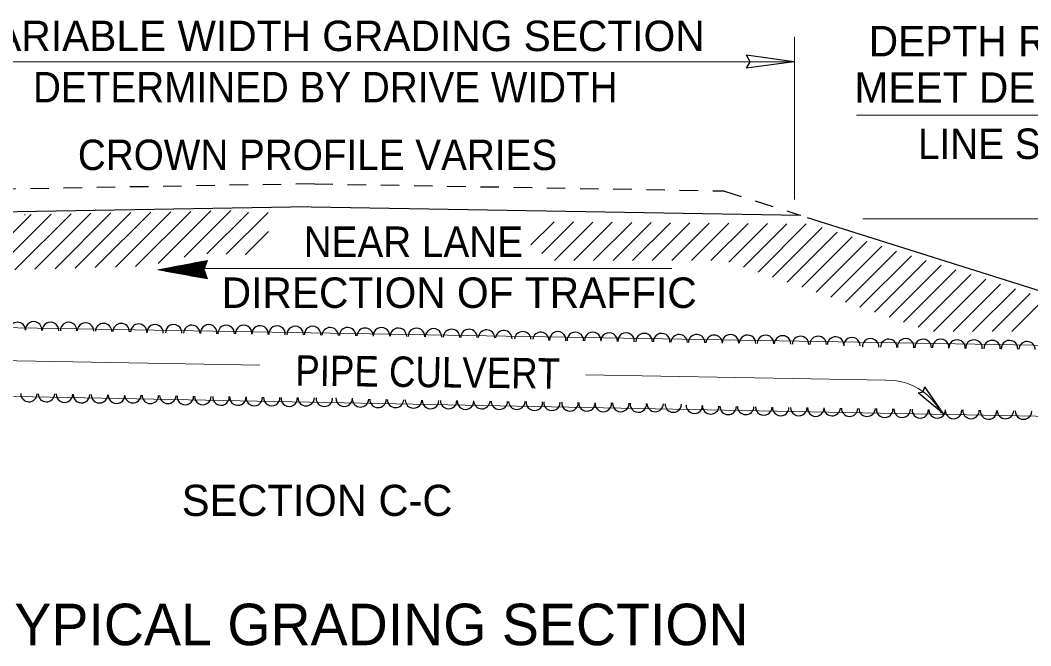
# Model space of a CAD drawing. Extents: x 326 to 700, y 421 to 686.
# Drawn here: x 580.72 to 621.8, y 598.38 to 623.82 of the extents above; entities that cross this region are included whole.
import ezdxf

# ---------------------------------------------------------------- set-up
doc = ezdxf.new("R2010")
doc.units = 0
doc.header["$LTSCALE"] = 0.5
doc.linetypes.add('SHORT_DASHED', pattern=[2.7, 1.5, -1.2])
for name, color, linetype, lineweight in [('1', 7, 'Continuous', 13), ('13', 7, 'Continuous', 13), ('15', 7, 'Continuous', 13), ('2', 7, 'Continuous', 13)]:
    doc.layers.add(name, color=color, linetype=linetype, lineweight=lineweight)

msp = doc.modelspace()

# ---------------------------------------------------------------- linework, layer by layer
at = {"layer": '1', "lineweight": 25}
for p, q in [((612.1645, 622.1303), (610.2485, 622.3936)), ((612.1645, 622.1303), (610.2485, 621.8671)), ((618.2617, 607.7969), (617.4978, 608.9148)), ((618.2617, 607.7969), (617.2248, 608.6673))]:
    msp.add_line(p, q, dxfattribs=at)
for points in [[(610.2485, 621.8671), (610.3967, 622.1331), (610.2485, 622.3936)], [(617.2248, 608.6673), (617.4324, 608.7153), (617.4978, 608.9148)]]:
    msp.add_lwpolyline(points, dxfattribs=at)
at = {"layer": '1'}
msp.add_arc((616.0171, 606.8019), 2.3773, 25.91224, 92.75688, dxfattribs=at)
at = {"layer": '13', "linetype": 'SHORT_DASHED', "lineweight": 25}
for q in [(576.5159, 616.8881), (609.3068, 616.8801)]:
    msp.add_line((592.6791, 617.1703), q, dxfattribs=at)
at = {"layer": '13', "lineweight": 25}
for p, q in [((592.5158, 616.2391), (573.4041, 615.9054)), ((592.5525, 616.2356), (612.4474, 615.8883))]:
    msp.add_line(p, q, dxfattribs=at)
at = {"layer": '13'}
msp.add_line((580.908, 615.9298), (580.9034, 615.8928), dxfattribs=at)
at = {"layer": '15'}
for p, q in [((587.0215, 613.5413), (587.0215, 613.8063)), ((587.0363, 613.5386), (587.0363, 613.8091)), ((587.0511, 613.5359), (587.0511, 613.8118)), ((587.0658, 613.5333), (587.0658, 613.8146)), ((588.2455, 613.8168), (587.0771, 613.8168)), ((587.0806, 613.5304), (587.0806, 613.8174)), ((587.0954, 613.5278), (587.0954, 613.8202)), ((587.1102, 613.5251), (587.1102, 613.823)), ((587.1249, 613.5224), (587.1249, 613.8258)), ((587.1397, 613.5197), (587.1397, 613.8286)), ((587.1545, 613.5169), (587.1545, 613.8314)), ((588.2506, 613.8315), (587.1549, 613.8315)), ((587.1692, 613.5143), (587.1692, 613.8343)), ((587.184, 613.5116), (587.184, 613.837)), ((587.1988, 613.5089), (587.1988, 613.8398)), ((587.2135, 613.5062), (587.2135, 613.8427)), ((587.2283, 613.5034), (587.2283, 613.8455)), ((588.2558, 613.8463), (587.2328, 613.8463)), ((587.2431, 613.5008), (587.2431, 613.8483)), ((587.2578, 613.4981), (587.2578, 613.8511)), ((587.2726, 613.4953), (587.2726, 613.8539)), ((587.2873, 613.4927), (587.2873, 613.8567)), ((587.3022, 613.4899), (587.3022, 613.8594)), ((588.2608, 613.861), (587.3106, 613.861)), ((587.3168, 613.4873), (587.3168, 613.8623)), ((587.3317, 613.4845), (587.3317, 613.8651)), ((587.3464, 613.4818), (587.3464, 613.8679)), ((587.3613, 613.4791), (587.3613, 613.8707)), ((587.3759, 613.4764), (587.3759, 613.8735)), ((588.266, 613.8758), (587.3885, 613.8758)), ((587.3908, 613.4736), (587.3908, 613.8763)), ((587.4055, 613.471), (587.4055, 613.8792)), ((587.4203, 613.4683), (587.4203, 613.8819)), ((587.435, 613.4657), (587.435, 613.8847)), ((587.4498, 613.4629), (587.4498, 613.8875)), ((587.4645, 613.4603), (587.4645, 613.8903)), ((588.2712, 613.8906), (587.4663, 613.8906)), ((587.4793, 613.4575), (587.4793, 613.893)), ((587.4941, 613.4548), (587.4941, 613.8958)), ((587.5089, 613.4521), (587.5089, 613.8987)), ((587.5236, 613.4494), (587.5236, 613.9014)), ((587.5384, 613.4466), (587.5384, 613.9043)), ((588.2762, 613.9054), (587.544, 613.9054)), ((587.5532, 613.444), (587.5532, 613.9071)), ((587.5679, 613.4413), (587.5679, 613.9099)), ((587.5827, 613.4386), (587.5827, 613.9127)), ((587.5975, 613.4358), (587.5975, 613.9155)), ((587.6122, 613.4331), (587.6122, 613.9183)), ((588.2813, 613.9201), (587.6219, 613.9201)), ((587.627, 613.4304), (587.627, 613.9212)), ((587.6418, 613.4278), (587.6418, 613.9239)), ((587.6566, 613.425), (587.6566, 613.9268)), ((587.6713, 613.4223), (587.6713, 613.9295)), ((587.6861, 613.4196), (587.6861, 613.9323)), ((588.2863, 613.9349), (587.6998, 613.9349)), ((587.7008, 613.4169), (587.7008, 613.9351)), ((587.7156, 613.4143), (587.7156, 613.9379)), ((587.7303, 613.4115), (587.7303, 613.9408)), ((587.7452, 613.4088), (587.7452, 613.9435)), ((587.7598, 613.4061), (587.7598, 613.9463)), ((587.7747, 613.4034), (587.7747, 613.9492)), ((588.2915, 613.9497), (587.7776, 613.9497)), ((587.7894, 613.4007), (587.7894, 613.952)), ((587.8043, 613.398), (587.8043, 613.9548)), ((587.8189, 613.3953), (587.8189, 613.9575)), ((587.8338, 613.3926), (587.8338, 613.9603)), ((587.8485, 613.3898), (587.8485, 613.9632)), ((588.2966, 613.9644), (587.8554, 613.9644)), ((587.8633, 613.3872), (587.8633, 613.9658)), ((587.878, 613.3845), (587.878, 613.9687)), ((587.8928, 613.3818), (587.8928, 613.9715)), ((587.9075, 613.3791), (587.9075, 613.9743)), ((587.9223, 613.3764), (587.9223, 613.9771)), ((588.3017, 613.9792), (587.9333, 613.9792)), ((587.9371, 613.3737), (587.9371, 613.9799)), ((587.9519, 613.3709), (587.9519, 613.9828)), ((587.9666, 613.3683), (587.9666, 613.9856)), ((587.9814, 613.3656), (587.9814, 613.9883)), ((587.9962, 613.3628), (587.9962, 613.9912)), ((588.0109, 613.3602), (588.0109, 613.994)), ((588.3068, 613.994), (588.0111, 613.994)), ((588.0257, 613.3574), (588.0257, 613.9968)), ((588.0405, 613.3548), (588.0405, 613.9996)), ((588.0553, 613.352), (588.0553, 614.0023)), ((588.07, 613.3493), (588.07, 614.0052)), ((588.0848, 613.3466), (588.0848, 614.0079)), ((588.3119, 614.0087), (588.0888, 614.0087)), ((588.0996, 613.3439), (588.0996, 614.0108)), ((588.1143, 613.3412), (588.1143, 614.0136)), ((588.1291, 613.3385), (588.1291, 614.0164)), ((588.1438, 613.3358), (588.1438, 614.0192)), ((588.1587, 613.3331), (588.1587, 614.022)), ((588.317, 614.0235), (588.1667, 614.0235)), ((588.1733, 613.3304), (588.1733, 614.0248)), ((588.1882, 613.3277), (588.1882, 614.0277)), ((588.2029, 613.6934), (588.2029, 614.0303)), ((588.2177, 613.7361), (588.2177, 614.0332)), ((588.2324, 613.7788), (588.2324, 614.036)), ((588.3221, 614.0383), (588.2445, 614.0383)), ((588.2473, 613.8216), (588.2473, 614.0387)), ((588.2619, 613.8643), (588.2619, 614.0415)), ((588.2768, 613.9071), (588.2768, 614.0443)), ((588.2915, 613.9498), (588.2915, 614.0472)), ((588.3063, 613.9925), (588.3063, 614.0499)), ((588.321, 614.0353), (588.321, 614.0528)), ((588.3272, 614.0531), (588.3223, 614.0531)), ((586.3128, 613.6711), (586.3128, 613.6718)), ((588.2042, 613.6691), (586.3237, 613.6691)), ((586.3275, 613.6684), (586.3275, 613.6744)), ((586.3423, 613.6658), (586.3423, 613.6773)), ((586.3571, 613.663), (586.3571, 613.6801)), ((586.3718, 613.6603), (586.3718, 613.6829)), ((588.1996, 613.6838), (586.3768, 613.6838)), ((586.3866, 613.6576), (586.3866, 613.6857)), ((586.4013, 613.6548), (586.4013, 613.6885)), ((588.2091, 613.6543), (586.4043, 613.6543)), ((586.4162, 613.6523), (586.4162, 613.6913)), ((586.4308, 613.6494), (586.4308, 613.6942)), ((586.4457, 613.6468), (586.4457, 613.6969)), ((588.2048, 613.6987), (586.4545, 613.6987)), ((586.4604, 613.6441), (586.4604, 613.6998)), ((586.4752, 613.6413), (586.4752, 613.7026)), ((588.2139, 613.6396), (586.485, 613.6396)), ((586.4899, 613.6388), (586.4899, 613.7054)), ((586.5048, 613.6359), (586.5048, 613.7082)), ((586.5194, 613.6333), (586.5194, 613.7109)), ((588.2098, 613.7133), (586.5324, 613.7133)), ((586.5343, 613.6306), (586.5343, 613.7138)), ((586.549, 613.6278), (586.549, 613.7166)), ((586.5638, 613.6252), (586.5638, 613.7193)), ((588.2188, 613.6248), (586.5656, 613.6248)), ((586.5785, 613.6224), (586.5785, 613.7222)), ((586.5933, 613.6197), (586.5933, 613.725)), ((586.6081, 613.6171), (586.6081, 613.7278)), ((588.2149, 613.7282), (586.6102, 613.7282)), ((586.6228, 613.6143), (586.6228, 613.7306)), ((586.6376, 613.6117), (586.6376, 613.7334)), ((588.2237, 613.61), (586.6463, 613.61)), ((586.6524, 613.6089), (586.6524, 613.7363)), ((586.6671, 613.6062), (586.6671, 613.739)), ((586.6819, 613.6035), (586.6819, 613.7418)), ((588.22, 613.7429), (586.688, 613.7429)), ((586.6967, 613.6008), (586.6967, 613.7446)), ((586.7115, 613.598), (586.7115, 613.7473)), ((586.7262, 613.5954), (586.7262, 613.7501)), ((588.2287, 613.5953), (586.7269, 613.5953)), ((586.741, 613.5927), (586.741, 613.7529)), ((586.7558, 613.5901), (586.7558, 613.7558)), ((588.2252, 613.7578), (586.7658, 613.7578)), ((586.7705, 613.5873), (586.7705, 613.7586)), ((586.7853, 613.5847), (586.7853, 613.7613)), ((586.8001, 613.5819), (586.8001, 613.7642)), ((588.2334, 613.5805), (586.8076, 613.5805)), ((586.8148, 613.5792), (586.8148, 613.767)), ((586.8296, 613.5765), (586.8296, 613.7698)), ((588.2303, 613.7724), (586.8437, 613.7724)), ((586.8443, 613.5738), (586.8443, 613.7726)), ((586.8592, 613.571), (586.8592, 613.7754)), ((586.8738, 613.5684), (586.8738, 613.7783)), ((588.2383, 613.5657), (586.8881, 613.5657)), ((586.8887, 613.5656), (586.8887, 613.7811)), ((586.9034, 613.563), (586.9034, 613.7838)), ((586.9182, 613.5603), (586.9182, 613.7866)), ((588.2354, 613.7873), (586.9215, 613.7873)), ((586.9329, 613.5575), (586.9329, 613.7894)), ((586.9478, 613.5548), (586.9478, 613.7923)), ((586.9624, 613.5521), (586.9624, 613.795)), ((588.2433, 613.551), (586.9688, 613.551)), ((586.9773, 613.5495), (586.9773, 613.7978)), ((586.992, 613.5468), (586.992, 613.8007)), ((588.2405, 613.802), (586.9993, 613.802)), ((587.0068, 613.544), (587.0068, 613.8035)), ((588.2482, 613.5362), (587.0495, 613.5362)), ((588.253, 613.5214), (587.1301, 613.5214)), ((588.2579, 613.5067), (587.2108, 613.5067)), ((588.2628, 613.4919), (587.2913, 613.4919)), ((588.2677, 613.4771), (587.372, 613.4771)), ((588.2725, 613.4623), (587.4526, 613.4623)), ((588.2774, 613.4476), (587.5333, 613.4476)), ((588.2824, 613.4328), (587.6139, 613.4328)), ((588.2872, 613.418), (587.6945, 613.418)), ((588.2922, 613.4033), (587.7753, 613.4033)), ((588.2029, 613.325), (588.2029, 613.6729)), ((588.2177, 613.3223), (588.2177, 613.6283)), ((588.2324, 613.3196), (588.2324, 613.5836)), ((588.2473, 613.3168), (588.2473, 613.539)), ((588.2619, 613.3142), (588.2619, 613.4943)), ((588.2768, 613.3114), (588.2768, 613.4498)), ((588.2915, 613.3088), (588.2915, 613.4051)), ((588.297, 613.3885), (587.8559, 613.3885)), ((588.3018, 613.3738), (587.9364, 613.3738)), ((588.3068, 613.3589), (588.0172, 613.3589)), ((588.3117, 613.3443), (588.0978, 613.3443)), ((588.3165, 613.3294), (588.1784, 613.3294)), ((588.3214, 613.3147), (588.259, 613.3147)), ((588.3063, 613.306), (588.3063, 613.3604)), ((588.321, 613.3033), (588.321, 613.3158))]:
    msp.add_line(p, q, dxfattribs=at)
msp.add_lwpolyline([(588.3276, 614.054), (586.311, 613.6713), (588.3254, 613.3026), (588.1994, 613.6833)], close=True, dxfattribs=at)
at = {"layer": '2'}
for p, q in [((612.1917, 616.5298), (612.1917, 623.1401)), ((573.3093, 622.123), (612.1917, 622.123)), ((578.8661, 613.6278), (581.1603, 615.922)), ((579.6836, 613.6498), (581.9719, 615.938)), ((580.5012, 613.6718), (582.7833, 615.954)), ((581.3188, 613.6938), (583.5949, 615.9699)), ((582.1363, 613.7158), (584.4064, 615.9859)), ((582.9539, 613.7378), (585.218, 616.0019)), ((583.7716, 613.7598), (586.0295, 616.0178)), ((584.5892, 613.7819), (586.841, 616.0338)), ((585.4068, 613.8039), (587.6526, 616.0498)), ((586.3303, 613.9318), (588.4641, 616.0658)), ((587.3833, 614.1893), (589.2757, 616.0817)), ((588.3091, 614.3196), (589.996, 616.0065)), ((589.087, 614.3019), (590.7931, 616.008)), ((601.4833, 614.6889), (602.4213, 615.6268)), ((601.9189, 614.3288), (603.2101, 615.62)), ((602.4341, 614.0484), (603.9989, 615.6133)), ((603.2296, 614.0484), (604.7877, 615.6065)), ((604.0252, 614.0484), (605.5766, 615.5998)), ((604.8208, 614.0484), (606.3653, 615.593)), ((605.6163, 614.0484), (607.1542, 615.5863)), ((606.4118, 614.0484), (607.943, 615.5795)), ((607.2074, 614.0484), (608.7318, 615.5728)), ((608.0031, 614.0484), (609.5206, 615.566)), ((608.7986, 614.0484), (610.3094, 615.5593)), ((609.53, 613.9843), (611.0983, 615.5525)), ((610.1217, 613.7804), (611.8871, 615.5458)), ((610.7134, 613.5766), (612.6758, 615.5391)), ((614.9677, 615.7419), (642.4679, 615.7419)), ((589.8648, 614.2843), (590.8074, 615.2261)), ((611.3051, 613.3727), (613.3272, 615.3948)), ((611.8968, 613.1688), (613.931, 615.203)), ((612.4884, 612.9649), (614.5348, 615.0113)), ((613.0802, 612.7611), (615.1385, 614.8194)), ((613.6718, 612.5572), (615.7423, 614.6276)), ((614.2635, 612.3533), (616.346, 614.4358)), ((614.8552, 612.1494), (616.9498, 614.244)), ((615.4469, 611.9456), (617.5536, 614.0522)), ((616.0386, 611.7417), (618.1573, 613.8604)), ((586.9083, 613.7203), (607.205, 613.7203)), ((616.6303, 611.5378), (618.7611, 613.6686)), ((617.2219, 611.3338), (619.3648, 613.4768)), ((617.8474, 611.1638), (619.9686, 613.285)), ((618.643, 611.1638), (620.5724, 613.0932)), ((619.4386, 611.1638), (621.1761, 612.9013)), ((620.2341, 611.1638), (621.7799, 612.7096)), ((621.0297, 611.1638), (622.3836, 612.5178)), ((559.9598, 611.6601), (629.5813, 610.4777)), ((573.7111, 610.0954), (590.4613, 609.7906)), ((603.7095, 609.3997), (615.9043, 609.1779)), ((541.4965, 609.2665), (639.0352, 607.392))]:
    msp.add_line(p, q, dxfattribs=at)
at = {"layer": '2', "linetype": 'SHORT_DASHED', "lineweight": 25}
msp.add_line((609.3067, 616.8801), (612.3688, 615.9131), dxfattribs=at)
at = {"layer": '2', "lineweight": 25}
msp.add_line((612.7132, 615.8043), (639.0976, 607.4725), dxfattribs=at)
at = {"layer": '2'}
msp.add_lwpolyline([(614.7148, 619.9541), (631.8427, 619.9541), (639.4662, 611.1108), (641.2999, 611.1108)], dxfattribs=at)
at = {"layer": '2', "lineweight": 25}
for centre, start, end in [((580.5977, 611.2045), 2.0599, 176.20685), ((581.2621, 611.2282), 356.29162, 181.97514), ((581.9503, 611.2045), 358.56534, 179.70142), ((582.686, 611.2045), 356.66479, 181.60196), ((583.3741, 611.1808), 358.93813, 179.32863), ((584.1098, 611.1569), 1.10457, 177.16218), ((584.8217, 611.1569), 359.26565, 179.0011), ((585.5336, 611.1332), 1.47761, 176.78914), ((586.198, 611.1095), 357.8448, 180.42196), ((586.9575, 611.1095), 357.8448, 180.42196), ((587.6931, 611.0858), 359.99499, 178.27177), ((588.3813, 611.1095), 354.16161, 184.10515), ((589.0932, 611.0858), 356.37809, 181.88866), ((589.8051, 611.0858), 354.53569, 183.73106), ((590.4696, 611.0621), 356.87387, 181.39289), ((591.1578, 611.0621), 355.09384, 183.17292), ((591.8934, 611.0383), 357.26291, 181.00385), ((592.6053, 611.0383), 355.42211, 182.84464), ((593.3172, 610.9908), 1.6867, 176.58006), ((594.0291, 610.9908), 359.84734, 178.41941), ((594.741, 610.9671), 2.0599, 176.20685), ((595.4055, 610.9908), 356.29162, 181.97514), ((596.0937, 610.9671), 358.56534, 179.70142), ((596.8293, 610.9671), 356.66479, 181.60196), ((597.5175, 610.9434), 358.93813, 179.32863), ((598.2531, 610.9196), 1.10457, 177.16218), ((598.965, 610.9196), 359.26565, 179.0011), ((599.6769, 610.8958), 1.47761, 176.78914), ((600.3798, 610.8721), 357.8448, 174.95195), ((601.1483, 610.8246), 4.72206, 172.8156), ((601.8839, 610.8009), 359.99499, 170.62774), ((602.5721, 610.8246), 354.16161, 184.10515), ((603.284, 610.8009), 356.37809, 181.88866), ((603.9959, 610.8009), 354.53569, 183.73106), ((604.6604, 610.7771), 356.87387, 181.39289), ((605.3486, 610.7771), 355.09384, 183.17292), ((606.0842, 610.7533), 357.26291, 181.00385), ((606.7961, 610.7533), 355.42211, 182.84464), ((607.508, 610.7059), 1.6867, 176.58006), ((608.2199, 610.7059), 359.84734, 178.41941), ((608.9318, 610.6822), 2.0599, 176.20685), ((609.5963, 610.7059), 356.29162, 181.97514), ((610.2845, 610.6822), 358.56534, 179.70142), ((611.0201, 610.6822), 356.66479, 181.60196), ((611.7083, 610.6584), 358.93813, 179.32863), ((612.4439, 610.6346), 1.10457, 177.16218), ((613.1558, 610.6346), 359.26565, 179.0011), ((613.8677, 610.6109), 1.47761, 176.78914), ((614.5322, 610.5872), 357.8448, 180.42196), ((615.2915, 610.5397), 357.8448, 180.42196), ((616.0272, 610.516), 359.99499, 178.27177), ((616.7154, 610.5397), 354.16161, 184.10515), ((617.4273, 610.516), 356.37809, 181.88866), ((618.1392, 610.516), 354.53569, 183.73106), ((618.8036, 610.4923), 356.87387, 181.39289), ((619.4918, 610.4923), 355.09384, 183.17292), ((620.2274, 610.4685), 357.26291, 181.00385), ((620.9394, 610.4685), 355.42211, 182.84464), ((621.6513, 610.421), 1.6867, 176.58006), ((581.072, 608.6399), 179.26565, 359.0011), ((581.7839, 608.6399), 181.10457, 357.16218), ((582.5195, 608.6161), 178.93813, 359.32863), ((583.2077, 608.5924), 176.66479, 1.60196), ((583.9433, 608.5924), 178.56534, 359.70142), ((584.6315, 608.5687), 176.29162, 1.97514), ((585.296, 608.5924), 182.0599, 356.20685), ((586.0079, 608.5687), 179.84734, 358.41941), ((586.7198, 608.5687), 181.6867, 356.58006), ((587.4317, 608.5212), 175.42211, 2.84464), ((588.1436, 608.5212), 177.26291, 1.00385), ((588.8793, 608.4974), 175.09384, 3.17292), ((589.5674, 608.4974), 176.87387, 1.39289), ((590.2319, 608.4737), 174.53569, 3.73106), ((590.9438, 608.4737), 176.37809, 1.88866), ((591.6557, 608.45), 174.16161, 4.10515), ((592.3439, 608.4737), 179.99499, 358.27177), ((593.0795, 608.45), 177.8448, 0.42196), ((593.8863, 608.45), 177.8448, 0.42196), ((594.5508, 608.4262), 181.47761, 356.78914), ((595.2627, 608.4025), 179.26565, 359.0011), ((595.9746, 608.4025), 181.10457, 357.16218), ((596.7102, 608.3787), 178.93813, 359.32863), ((597.3984, 608.355), 176.66479, 1.60196), ((598.134, 608.355), 178.56534, 359.70142), ((598.8222, 608.3313), 176.29162, 1.97514), ((599.4867, 608.355), 182.0599, 356.20685), ((600.1986, 608.3313), 179.84734, 358.41941), ((600.9105, 608.3313), 181.6867, 356.58006), ((601.6224, 608.2838), 175.42211, 2.84464), ((602.3343, 608.2838), 177.26291, 1.00385), ((603.07, 608.26), 175.09384, 3.17292), ((603.7581, 608.26), 176.87387, 1.39289), ((604.4226, 608.2363), 174.53569, 3.73106), ((605.1345, 608.2363), 176.37809, 1.88866), ((605.8464, 608.2126), 174.16161, 4.10515), ((606.5346, 608.2363), 179.99499, 358.27177), ((607.2702, 608.2126), 177.8448, 0.42196), ((608.1246, 608.1651), 177.8448, 0.42196), ((608.789, 608.1414), 181.47761, 356.78914), ((609.5009, 608.1177), 179.26565, 359.0011), ((610.2128, 608.1177), 181.10457, 357.16218), ((610.9485, 608.0939), 178.93813, 359.32863), ((611.6366, 608.0701), 176.66479, 1.60196), ((612.3723, 608.0701), 178.56534, 359.70142), ((613.0605, 608.0464), 176.29162, 1.97514), ((613.7249, 608.0701), 182.0599, 356.20685), ((614.4368, 608.0464), 179.84734, 358.41941), ((615.1487, 608.0464), 181.6867, 356.58006), ((615.8606, 607.999), 175.42211, 2.84464), ((616.5726, 607.999), 177.26291, 1.00385), ((617.3082, 607.9752), 175.09384, 3.17292), ((617.9964, 607.9752), 176.87387, 1.39289), ((618.6608, 607.9514), 174.53569, 3.73106), ((619.3727, 607.9514), 176.37809, 1.88866), ((620.0847, 607.9277), 174.16161, 4.10515), ((620.7728, 607.9514), 179.99499, 358.27177), ((621.5085, 607.9277), 177.8448, 0.42196)]:
    msp.add_arc(centre, 0.3356, start, end, dxfattribs=at)

# ---------------------------------------------------------------- texts
at = {"layer": '13'}
for s, height, p in [('VARIABLE WIDTH GRADING SECTION', 1.238, (578.5554, 622.5651)), ('DEPTH REQUIRED TO', 1.238, (615.2138, 622.3519)), ('MEET DEPTH OF MAIN-', 1.238, (614.6344, 620.4637)), ('DIRECTION OF TRAFFIC', 1.238, (588.9098, 612.1234)), ('SECTION C-C', 1.266, (587.2868, 603.6653)), ('TYPICAL GRADING SECTION', 1.688, (579.1019, 598.4075))]:
    msp.add_text(s, height=height, dxfattribs=at).set_placement(p)
at = {"layer": '13', "width": 0.95}
for s, p in [('DETERMINED BY DRIVE WIDTH', (581.2384, 620.4801)), ('LINE SIDE DITCH.', (617.2173, 618.1784)), ('CROWN PROFILE VARIES', (583.0616, 617.7283)), ('NEAR LANE ', (592.2429, 614.1953))]:
    msp.add_text(s, height=1.238, dxfattribs=at).set_placement(p)
at = {"layer": '13', "width": 0.9}
msp.add_text('PIPE CULVERT ', height=1.238, rotation=359.326, dxfattribs=at).set_placement((591.8957, 608.9606))

doc.saveas('drawing.dxf')
